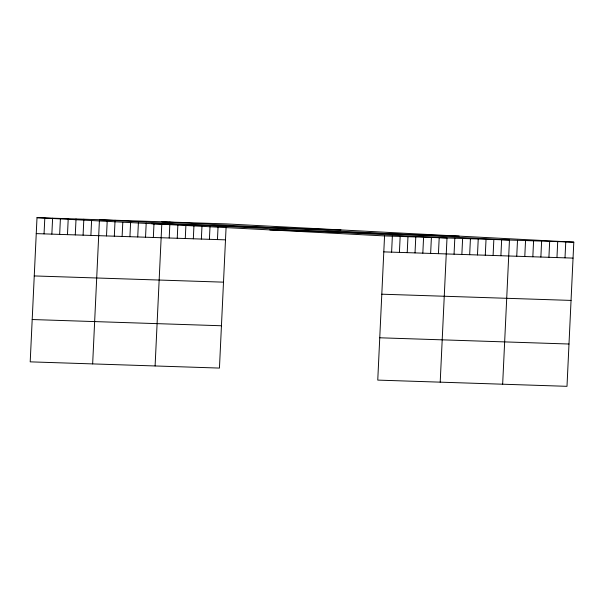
<?xml version="1.0" encoding="UTF-8"?>
<svg xmlns="http://www.w3.org/2000/svg" width="604" height="604" viewBox="0 0 604 604"><rect width="100%" height="100%" fill="white"/><g stroke="black" fill="none" stroke-linecap="round" stroke-linejoin="round"><path stroke-width="0.91" d="M573.8 242.151L384.552 235.922L377.757 380.105L566.997 386.326L573.8 242.151L226.243 223.895L37.003 217.674L30.2 361.849L219.448 368.078L226.07 227.648M44.054 233.876L44.809 217.931M51.861 234.133L52.608 218.187M59.668 234.39L60.415 218.444M67.474 234.646L68.222 218.701M75.281 234.903L76.029 218.958M83.088 235.16L83.835 219.214M90.894 235.417L91.597 220.407M92.654 363.902L99.403 220.664M106.508 235.93L107.21 220.921M114.315 236.187L115.062 220.241M122.121 236.443L122.778 222.37M129.928 236.7L130.63 221.691M137.727 236.957L138.392 222.884M145.534 237.213L146.198 223.14M153.34 237.47L154.005 223.404M155.1 365.956L161.812 223.661M169.196 237.999L169.943 222.046M177.236 238.263L177.855 225.126M185.277 238.527L185.896 225.39M193.325 238.791L193.944 225.654M201.366 239.056L201.985 225.919M209.407 239.32L210.026 226.183M217.448 239.584L218.074 226.447M391.611 252.132L392.358 236.179M399.41 252.389L400.165 236.436M407.217 252.646L407.972 236.692M415.024 252.902L415.779 236.949M422.83 253.159L423.585 237.213M430.637 253.416L431.392 237.47M438.444 253.672L439.199 237.727M440.203 382.158L447.005 237.984L99.449 219.728M454.057 254.186L454.812 238.24M461.864 254.443L462.619 238.497M469.67 254.699L470.425 238.754M477.477 254.956L478.232 239.01M485.284 255.213L486.039 239.267M493.091 255.469L493.846 239.524M500.897 255.726L501.652 239.78M502.656 384.212L509.459 240.037L161.902 221.781M516.745 256.247L517.5 240.301M524.793 256.511L525.54 240.566M532.834 256.776L533.589 240.83M540.874 257.04L541.629 241.094M548.915 257.304L549.67 241.358M556.964 257.568L557.711 241.623M565.004 257.832L565.759 241.887M151.695 223.699L340.935 229.92M269.86 229.905L459.108 236.126M36.248 233.62L225.496 239.848M383.804 251.876L573.045 258.104M34.254 275.937L223.495 282.159M381.803 294.193L571.052 300.414M32.193 319.531L221.442 325.76M379.75 337.787L568.998 344.016M37.003 217.674L384.552 235.922"/></g></svg>
